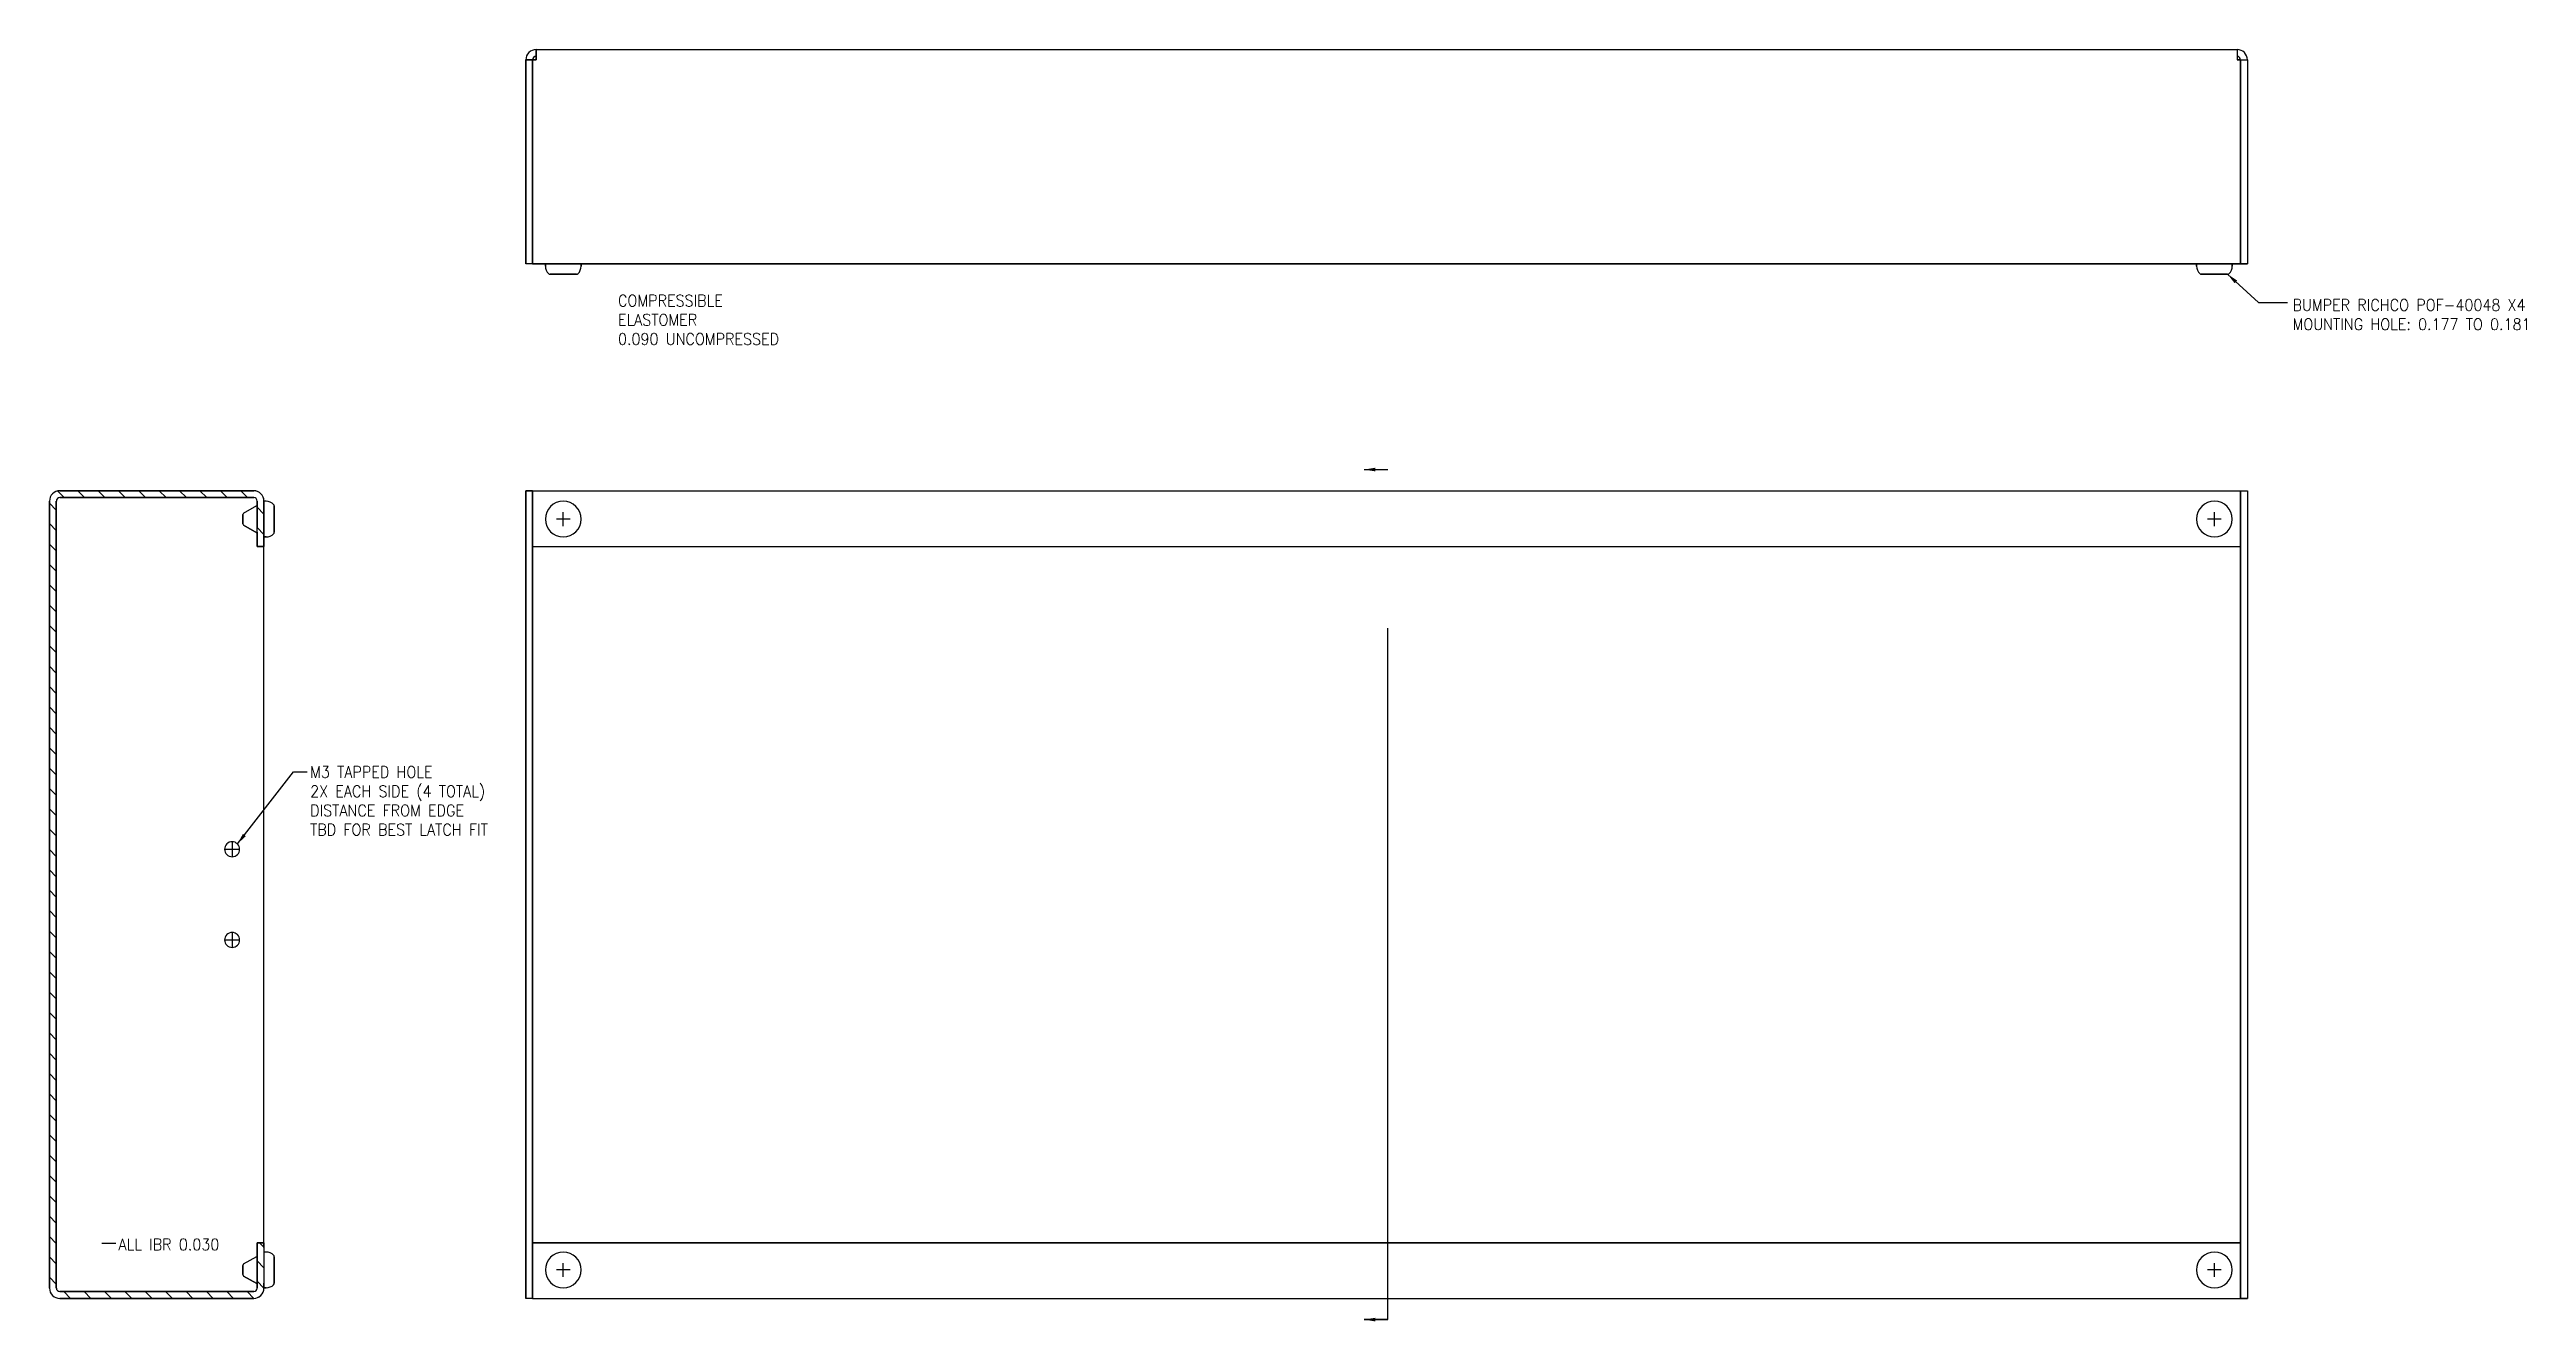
# Model space of a CAD drawing. Header units: inches. Extents: x -4.1 to 17.4, y -7.2 to 3.8.
import ezdxf

# ---------------------------------------------------------------- set-up
doc = ezdxf.new("R2010")
doc.units = ezdxf.units.IN
doc.header["$LTSCALE"] = 0.5
doc.header["$MEASUREMENT"] = 0
doc.linetypes.add('ACAD_ISO03W100', pattern=[30, 12, -18])
doc.layers.get('0').update_dxf_attribs({"lineweight": 25, "true_color": 0x000000})
doc.styles.add('textstyle11', font='Standard')
doc.styles.add('textstyle12', font='Standard')
doc.styles.add('textstyle13', font='Standard')
doc.styles.add('textstyle14', font='Standard')
doc.dimstyles.new('QCADDimStyle', dxfattribs={"dimscale": 0.03937, "dimtxt": 2.5, "dimasz": 2.5, "dimexe": 1.25, "dimexo": 0.625, "dimtad": 1, "dimtoh": 1, "dimdec": 4, "dimzin": 0, "dimdsep": 46, "dimtxsty": 'Standard', "dimcen": 0.09, "dimadec": 0, "dimazin": 0, "dimtfac": 1, "dimtdec": 4, "dimtofl": 0, "dimtmove": 0, "dimatfit": 3, "dimfxl": 1, "dimtolj": 1, "dimtzin": 0, "dimarcsym": 0})

msp = doc.modelspace()

# ---------------------------------------------------------------- hatches: boundary and pattern name
at = {"true_color": 0x000000}
h = msp.add_hatch(dxfattribs=at)
h.set_pattern_fill('ANSI31', color=178, angle=90, style=0)
edge = h.paths.add_edge_path(flags=0)
edge.add_arc((-4.045, -0.089), 0.089, 89.9988, 180.0012)
edge.add_line((-4.134, -0.089), (-4.134, -6.92))
edge.add_arc((-4.045, -6.92), 0.089, 179.9988, 270.0012)
edge.add_line((-4.045, -7.009), (-2.362, -7.009))
edge.add_line((-2.362, -7.009), (-2.362, -7.009))
edge.add_line((-2.362, -7.009), (-2.362, -7.009))
edge.add_arc((-2.362, -6.92), 0.089, 269.9988, 360.0012)
edge.add_line((-2.273, -6.92), (-2.273, -6.526))
edge.add_line((-2.273, -6.526), (-2.332, -6.526))
edge.add_line((-2.332, -6.526), (-2.332, -6.92))
edge.add_arc((-2.362, -6.92), 0.0299, 270.0035, 359.9965, ccw=False)
edge.add_line((-2.362, -6.95), (-4.045, -6.95))
edge.add_arc((-4.045, -6.92), 0.0299, 180.0035, 269.9965, ccw=False)
edge.add_line((-4.075, -6.92), (-4.075, -0.089))
edge.add_arc((-4.045, -0.089), 0.0299, 90.0035, 179.9965, ccw=False)
edge.add_line((-4.045, -0.059), (-2.362, -0.059))
edge.add_arc((-2.362, -0.089), 0.0299, 0.0035, 89.9965, ccw=False)
edge.add_line((-2.332, -0.089), (-2.332, -0.483))
edge.add_line((-2.332, -0.483), (-2.273, -0.483))
edge.add_line((-2.273, -0.483), (-2.273, -0.089))
edge.add_arc((-2.362, -0.089), 0.089, 359.9988, 450.0012)
edge.add_line((-2.362, 0), (-4.045, 0))

# ---------------------------------------------------------------- linework, layer by layer
for p, q in [((0, 2.057), (0, 3.74)), ((0, 2.057), (0, 3.74)), ((0, 3.74), (0.059, 3.74)), ((0.059, 3.74), (0, 3.74)), ((0.059, 3.74), (0, 3.74)), ((0, 3.74), (0, 2.057)), ((0.059, 2.057), (0.059, 3.74)), ((0.059, 3.74), (0.089, 3.74)), ((0.059, 3.74), (0.059, 3.74)), ((0.059, 3.74), (0.059, 2.057)), ((0.059, 3.74), (0.059, 2.057)), ((0.089, 3.74), (0.059, 3.74)), ((0.059, 3.74), (0.059, 2.057)), ((0.059, 3.74), (0.059, 2.057)), ((0.089, 3.74), (0.059, 3.74)), ((0.059, 3.74), (0.059, 2.057)), ((0.089, 3.829), (14.853, 3.829)), ((0.089, 3.829), (14.853, 3.829)), ((0.089, 3.827), (0.089, 3.829)), ((0.089, 3.829), (0.089, 3.829)), ((0.089, 3.829), (0.089, 3.829)), ((0.089, 3.829), (0.089, 3.827)), ((0.089, 3.829), (0.089, 3.74)), ((0.089, 3.829), (14.853, 3.829)), ((0.089, 3.824), (0.089, 3.827)), ((0.089, 3.827), (0.089, 3.824)), ((0.089, 3.82), (0.089, 3.824)), ((0.089, 3.824), (0.089, 3.82)), ((0.089, 3.815), (0.089, 3.82)), ((0.089, 3.82), (0.089, 3.815)), ((0.089, 3.81), (0.089, 3.815)), ((0.089, 3.815), (0.089, 3.81)), ((0.089, 3.803), (0.089, 3.81)), ((0.089, 3.81), (0.089, 3.803)), ((0.089, 3.796), (0.089, 3.803)), ((0.089, 3.803), (0.089, 3.796)), ((0.089, 3.787), (0.089, 3.796)), ((0.089, 3.796), (0.089, 3.787)), ((0.089, 3.779), (0.089, 3.787)), ((0.089, 3.787), (0.089, 3.779)), ((0.089, 3.77), (0.089, 3.779)), ((0.089, 3.779), (0.089, 3.77)), ((0.089, 3.74), (0.089, 3.77)), ((0.089, 3.74), (0.089, 3.77)), ((14.853, 3.829), (14.853, 3.829)), ((14.853, 3.829), (14.853, 3.827)), ((14.853, 3.829), (14.853, 3.829)), ((14.853, 3.829), (14.853, 3.827)), ((14.853, 3.829), (14.853, 3.74)), ((14.853, 3.827), (14.853, 3.824)), ((14.853, 3.827), (14.853, 3.824)), ((14.853, 3.824), (14.853, 3.82)), ((14.853, 3.824), (14.853, 3.82)), ((14.853, 3.82), (14.853, 3.815)), ((14.853, 3.82), (14.853, 3.815)), ((14.853, 3.815), (14.853, 3.81)), ((14.853, 3.815), (14.853, 3.81)), ((14.853, 3.81), (14.853, 3.803)), ((14.853, 3.81), (14.853, 3.803)), ((14.853, 3.803), (14.853, 3.796)), ((14.853, 3.803), (14.853, 3.796)), ((14.853, 3.796), (14.853, 3.787)), ((14.853, 3.796), (14.853, 3.787)), ((14.853, 3.787), (14.853, 3.779)), ((14.853, 3.787), (14.853, 3.779)), ((14.853, 3.779), (14.853, 3.77)), ((14.853, 3.779), (14.853, 3.77)), ((14.853, 3.77), (14.853, 3.74)), ((14.853, 3.77), (14.853, 3.74)), ((14.853, 3.74), (14.882, 3.74)), ((14.882, 3.74), (14.853, 3.74)), ((14.882, 3.74), (14.853, 3.74)), ((14.882, 2.057), (14.882, 3.74)), ((14.882, 3.74), (14.883, 3.74)), ((14.882, 3.74), (14.882, 2.057)), ((14.882, 2.057), (14.882, 3.74)), ((14.882, 2.057), (14.883, 3.74)), ((14.882, 2.057), (14.882, 3.74)), ((14.883, 3.74), (14.942, 3.74)), ((14.883, 3.74), (14.942, 3.74)), ((14.883, 3.74), (14.883, 2.057)), ((14.883, 3.74), (14.942, 3.74)), ((14.942, 3.74), (14.942, 2.057)), ((14.942, 3.74), (14.942, 2.057)), ((14.942, 3.74), (14.942, 2.057)), ((0, 1.969), (0, 2.057)), ((0, 1.969), (0, 2.057)), ((0, 2.057), (0, 1.969)), ((0.059, 1.969), (0, 1.969)), ((0.059, 1.969), (0, 1.969)), ((0.059, 1.969), (0, 1.969)), ((0.059, 1.969), (0.059, 2.057)), ((0.059, 2.057), (0.059, 1.969)), ((0.059, 2.057), (0.059, 1.969)), ((0.059, 1.969), (0.059, 2.057)), ((0.059, 2.057), (0.059, 1.969)), ((0.059, 2.057), (0.059, 1.969)), ((0.059, 2.057), (0.059, 1.969)), ((0.17, 1.969), (0.059, 1.969)), ((0.17, 1.969), (0.059, 1.969)), ((0.059, 1.969), (14.882, 1.969)), ((0.17, 1.949), (0.17, 1.969)), ((0.48, 1.969), (0.17, 1.969)), ((0.48, 1.969), (0.17, 1.969)), ((0.17, 1.969), (0.17, 1.949)), ((0.17, 1.949), (0.17, 1.969)), ((14.501, 1.969), (0.48, 1.969)), ((0.48, 1.969), (0.48, 1.949)), ((14.501, 1.969), (0.48, 1.969)), ((0.48, 1.949), (0.48, 1.969)), ((0.48, 1.949), (0.48, 1.969)), ((14.501, 1.949), (14.501, 1.969)), ((14.811, 1.969), (14.501, 1.969)), ((14.811, 1.969), (14.501, 1.969)), ((14.501, 1.969), (14.501, 1.949)), ((14.501, 1.949), (14.501, 1.969)), ((14.882, 1.969), (14.811, 1.969)), ((14.811, 1.969), (14.811, 1.949)), ((14.882, 1.969), (14.811, 1.969)), ((14.811, 1.949), (14.811, 1.969)), ((14.811, 1.949), (14.811, 1.969)), ((14.882, 1.969), (14.882, 2.057)), ((14.882, 2.057), (14.882, 1.969)), ((14.882, 2.057), (14.882, 1.969)), ((14.882, 1.969), (14.882, 2.057)), ((14.882, 2.057), (14.882, 1.969)), ((14.942, 1.969), (14.882, 1.969)), ((14.942, 1.969), (14.882, 1.969)), ((14.883, 2.057), (14.883, 1.969)), ((14.883, 1.969), (14.942, 1.969)), ((14.942, 2.057), (14.942, 1.969)), ((14.942, 2.057), (14.942, 1.969)), ((14.942, 2.057), (14.942, 1.969)), ((0.197, 1.884), (0.197, 1.884)), ((0.197, 1.884), (0.197, 1.884)), ((0.325, 1.879), (0.211, 1.879)), ((0.211, 1.879), (0.325, 1.879)), ((0.439, 1.879), (0.211, 1.879)), ((0.211, 1.879), (0.325, 1.879)), ((0.439, 1.879), (0.211, 1.879)), ((0.211, 1.879), (0.325, 1.879)), ((0.351, 1.879), (0.325, 1.879)), ((0.325, 1.879), (0.351, 1.879)), ((0.325, 1.879), (0.439, 1.879)), ((0.325, 1.879), (0.439, 1.879)), ((0.375, 1.879), (0.351, 1.879)), ((0.351, 1.879), (0.375, 1.879)), ((0.396, 1.879), (0.375, 1.879)), ((0.375, 1.879), (0.396, 1.879)), ((0.414, 1.879), (0.396, 1.879)), ((0.396, 1.879), (0.414, 1.879)), ((0.428, 1.879), (0.414, 1.879)), ((0.414, 1.879), (0.428, 1.879)), ((0.436, 1.879), (0.428, 1.879)), ((0.428, 1.879), (0.436, 1.879)), ((0.439, 1.879), (0.436, 1.879)), ((0.436, 1.879), (0.439, 1.879)), ((0.453, 1.884), (0.453, 1.884)), ((0.453, 1.884), (0.453, 1.884)), ((14.528, 1.884), (14.528, 1.884)), ((14.528, 1.884), (14.528, 1.884)), ((14.656, 1.879), (14.542, 1.879)), ((14.542, 1.879), (14.656, 1.879)), ((14.77, 1.879), (14.542, 1.879)), ((14.542, 1.879), (14.656, 1.879)), ((14.77, 1.879), (14.542, 1.879)), ((14.542, 1.879), (14.656, 1.879)), ((14.681, 1.879), (14.656, 1.879)), ((14.656, 1.879), (14.681, 1.879)), ((14.656, 1.879), (14.77, 1.879)), ((14.656, 1.879), (14.77, 1.879)), ((14.705, 1.879), (14.681, 1.879)), ((14.681, 1.879), (14.705, 1.879)), ((14.727, 1.879), (14.705, 1.879)), ((14.705, 1.879), (14.727, 1.879)), ((14.745, 1.879), (14.727, 1.879)), ((14.727, 1.879), (14.745, 1.879)), ((14.759, 1.879), (14.745, 1.879)), ((14.745, 1.879), (14.759, 1.879)), ((14.767, 1.879), (14.759, 1.879)), ((14.759, 1.879), (14.767, 1.879)), ((14.77, 1.879), (14.767, 1.879)), ((14.767, 1.879), (14.77, 1.879)), ((14.784, 1.884), (14.784, 1.884)), ((14.784, 1.884), (14.784, 1.884)), ((-2.362, 0), (-4.045, 0)), ((-2.362, 0), (-4.045, 0)), ((-4.045, 0), (-2.362, 0)), ((-4.045, 0), (-2.362, 0)), ((-2.362, 0), (-4.045, 0)), ((-2.362, 0), (-4.045, 0)), ((-2.362, 0), (-2.362, 0)), ((-2.362, 0), (-2.362, 0)), ((0, -0.089), (0, 0)), ((0, 0), (0.059, 0)), ((0.059, 0), (0, 0)), ((0, 0), (0, -0.089)), ((0.059, 0), (0.059, -0.089)), ((0.059, -0.089), (0.059, 0)), ((0.059, 0), (0.089, 0)), ((0.059, 0), (0.059, -0.089)), ((0.059, 0), (0.059, -0.089)), ((0.059, 0), (14.882, 0)), ((0.059, 0), (0.059, -0.089)), ((0.089, 0), (14.853, 0)), ((0.089, 0), (14.853, 0)), ((14.853, 0), (14.882, 0)), ((14.882, 0), (14.882, -0.089)), ((14.882, -0.089), (14.883, 0)), ((14.882, 0), (14.882, -0.089)), ((14.883, 0), (14.942, 0)), ((14.883, 0), (14.883, -0.089)), ((14.883, 0), (14.942, 0)), ((14.942, 0), (14.942, -0.089)), ((14.942, 0), (14.942, -0.089)), ((-4.134, -0.089), (-4.134, -6.92)), ((-4.134, -0.089), (-4.134, -6.92)), ((-4.134, -6.92), (-4.134, -0.089)), ((-4.134, -6.92), (-4.134, -0.089)), ((-4.134, -6.92), (-4.134, -0.089)), ((-4.075, -6.92), (-4.075, -0.089)), ((-4.075, -6.92), (-4.075, -0.089)), ((-4.075, -0.089), (-4.075, -6.92)), ((-4.075, -0.089), (-4.075, -6.92)), ((-4.075, -6.92), (-4.075, -0.089)), ((-4.045, -0.059), (-2.362, -0.059)), ((-2.362, -0.059), (-4.045, -0.059)), ((-2.362, -0.059), (-4.045, -0.059)), ((-2.362, -0.059), (-4.045, -0.059)), ((-2.362, -0.059), (-4.045, -0.059)), ((-2.456, -0.286), (-2.456, -0.207)), ((-2.456, -0.207), (-2.456, -0.207)), ((-2.456, -0.286), (-2.456, -0.207)), ((-2.456, -0.207), (-2.456, -0.286)), ((-2.449, -0.194), (-2.336, -0.129)), ((-2.449, -0.194), (-2.336, -0.129)), ((-2.449, -0.194), (-2.336, -0.129)), ((-2.449, -0.194), (-2.449, -0.194)), ((-2.449, -0.194), (-2.449, -0.194)), ((-2.336, -0.129), (-2.336, -0.129)), ((-2.336, -0.129), (-2.336, -0.132)), ((-2.336, -0.129), (-2.336, -0.129)), ((-2.336, -0.129), (-2.336, -0.132)), ((-2.336, -0.129), (-2.336, -0.364)), ((-2.336, -0.132), (-2.336, -0.141)), ((-2.336, -0.132), (-2.336, -0.141)), ((-2.336, -0.141), (-2.336, -0.155)), ((-2.336, -0.141), (-2.336, -0.155)), ((-2.336, -0.155), (-2.336, -0.173)), ((-2.336, -0.155), (-2.336, -0.173)), ((-2.336, -0.173), (-2.336, -0.173)), ((-2.336, -0.173), (-2.332, -0.173)), ((-2.336, -0.173), (-2.336, -0.173)), ((-2.336, -0.173), (-2.336, -0.195)), ((-2.332, -0.173), (-2.336, -0.173)), ((-2.336, -0.173), (-2.336, -0.195)), ((-2.332, -0.173), (-2.336, -0.173)), ((-2.336, -0.195), (-2.336, -0.22)), ((-2.336, -0.195), (-2.336, -0.22)), ((-2.332, -0.089), (-2.332, -0.213)), ((-2.332, -0.213), (-2.332, -0.089)), ((-2.332, -0.483), (-2.332, -0.089)), ((-2.332, -0.483), (-2.332, -0.089)), ((-2.332, -0.483), (-2.332, -0.089)), ((-2.332, -0.173), (-2.332, -0.319)), ((-2.332, -0.319), (-2.332, -0.173)), ((-2.273, -0.131), (-2.273, -0.089)), ((-2.273, -0.089), (-2.273, -0.089)), ((-2.273, -0.131), (-2.273, -0.089)), ((-2.273, -0.089), (-2.273, -0.089)), ((-2.273, -0.089), (-2.273, -0.483)), ((-2.273, -0.089), (-2.273, -0.483)), ((-2.273, -0.483), (-2.273, -0.089)), ((-2.253, -0.091), (-2.273, -0.091)), ((-2.253, -0.091), (-2.273, -0.091)), ((-2.253, -0.091), (-2.273, -0.091)), ((-2.273, -0.441), (-2.273, -0.131)), ((-2.273, -0.131), (-2.273, -0.441)), ((-2.189, -0.118), (-2.189, -0.118)), ((-2.183, -0.36), (-2.183, -0.132)), ((-2.183, -0.36), (-2.183, -0.132)), ((-2.183, -0.132), (-2.183, -0.36)), ((-2.183, -0.36), (-2.183, -0.132)), ((0, -6.92), (0, -0.089)), ((0, -0.089), (0, -6.92)), ((0.059, -0.089), (0.059, -0.483)), ((0.059, -0.089), (0.059, -0.089)), ((0.059, -0.089), (0.059, -6.92)), ((0.059, -0.089), (0.059, -0.483)), ((0.059, -6.92), (0.059, -0.089)), ((0.059, -0.089), (0.059, -6.92)), ((0.059, -0.089), (0.059, -0.089)), ((0.059, -0.089), (0.059, -0.483)), ((0.325, -0.306), (0.325, -0.187)), ((14.656, -0.306), (14.656, -0.187)), ((14.882, -0.483), (14.882, -0.089)), ((14.883, -6.92), (14.882, -0.089)), ((14.882, -0.089), (14.882, -6.92)), ((14.882, -0.483), (14.882, -0.089)), ((14.882, -0.089), (14.883, -0.089)), ((14.882, -0.483), (14.882, -0.089)), ((14.883, -0.089), (14.883, -6.92)), ((14.942, -0.089), (14.942, -6.92)), ((14.942, -0.089), (14.942, -6.92)), ((-2.456, -0.286), (-2.456, -0.286)), ((-2.456, -0.286), (-2.456, -0.286)), ((-2.336, -0.364), (-2.449, -0.299)), ((-2.449, -0.299), (-2.449, -0.299)), ((-2.336, -0.364), (-2.449, -0.299)), ((-2.449, -0.299), (-2.449, -0.299)), ((-2.449, -0.299), (-2.336, -0.364)), ((-2.336, -0.22), (-2.336, -0.246)), ((-2.336, -0.22), (-2.336, -0.246)), ((-2.336, -0.246), (-2.336, -0.273)), ((-2.336, -0.246), (-2.336, -0.273)), ((-2.336, -0.273), (-2.336, -0.297)), ((-2.336, -0.273), (-2.336, -0.297)), ((-2.336, -0.297), (-2.336, -0.319)), ((-2.336, -0.297), (-2.336, -0.319)), ((-2.332, -0.319), (-2.336, -0.319)), ((-2.336, -0.319), (-2.336, -0.32)), ((-2.336, -0.319), (-2.336, -0.32)), ((-2.336, -0.319), (-2.332, -0.319)), ((-2.332, -0.319), (-2.336, -0.319)), ((-2.336, -0.32), (-2.336, -0.338)), ((-2.336, -0.32), (-2.336, -0.338)), ((-2.336, -0.338), (-2.336, -0.352)), ((-2.336, -0.338), (-2.336, -0.352)), ((-2.336, -0.352), (-2.336, -0.361)), ((-2.336, -0.352), (-2.336, -0.361)), ((-2.336, -0.361), (-2.336, -0.364)), ((-2.336, -0.361), (-2.336, -0.364)), ((-2.336, -0.364), (-2.336, -0.364)), ((-2.336, -0.364), (-2.336, -0.364)), ((-2.332, -0.359), (-2.332, -0.483)), ((-2.332, -0.483), (-2.332, -0.359)), ((-2.273, -0.401), (-2.253, -0.401)), ((-2.273, -0.401), (-2.253, -0.401)), ((-2.253, -0.401), (-2.273, -0.401)), ((-2.189, -0.374), (-2.189, -0.374)), ((-2.189, -0.374), (-2.189, -0.374)), ((0.384, -0.246), (0.266, -0.246)), ((14.715, -0.246), (14.597, -0.246)), ((-2.332, -0.483), (-2.273, -0.483)), ((-2.273, -0.483), (-2.332, -0.483)), ((-2.273, -0.483), (-2.332, -0.483)), ((-2.273, -0.483), (-2.332, -0.483)), ((-2.273, -0.483), (-2.332, -0.483)), ((-2.273, -0.483), (-2.273, -0.441)), ((-2.273, -0.483), (-2.273, -0.441)), ((-2.273, -0.483), (-2.273, -0.441)), ((-2.273, -0.441), (-2.273, -0.483)), ((-2.273, -6.568), (-2.273, -0.441)), ((-2.273, -6.526), (-2.273, -0.483)), ((-2.273, -6.526), (-2.273, -0.483)), ((0.059, -0.483), (0.089, -0.483)), ((0.059, -0.483), (0.089, -0.483)), ((0.059, -0.483), (14.882, -0.483)), ((0.089, -0.483), (14.853, -0.483)), ((0.089, -0.483), (14.853, -0.483)), ((14.853, -0.483), (14.882, -0.483)), ((14.853, -0.483), (14.882, -0.483)), ((-2.608, -3.111), (-2.49, -3.111)), ((-2.549, -3.052), (-2.549, -3.17)), ((-2.549, -3.839), (-2.549, -3.957)), ((-2.608, -3.898), (-2.49, -3.898)), ((-3.68, -6.531), (-3.558, -6.531)), ((-3.558, -6.531), (-3.558, -6.531)), ((-2.449, -6.71), (-2.336, -6.645)), ((-2.449, -6.71), (-2.336, -6.645)), ((-2.449, -6.71), (-2.336, -6.645)), ((-2.336, -6.645), (-2.336, -6.645)), ((-2.336, -6.645), (-2.336, -6.648)), ((-2.336, -6.645), (-2.336, -6.645)), ((-2.336, -6.645), (-2.336, -6.648)), ((-2.336, -6.645), (-2.336, -6.88)), ((-2.336, -6.648), (-2.336, -6.656)), ((-2.336, -6.648), (-2.336, -6.656)), ((-2.336, -6.656), (-2.336, -6.67)), ((-2.336, -6.656), (-2.336, -6.67)), ((-2.273, -6.526), (-2.332, -6.526)), ((-2.332, -6.526), (-2.332, -6.65)), ((-2.332, -6.65), (-2.332, -6.526)), ((-2.332, -6.526), (-2.273, -6.526)), ((-2.332, -6.92), (-2.332, -6.526)), ((-2.332, -6.526), (-2.273, -6.526)), ((-2.332, -6.92), (-2.332, -6.526)), ((-2.332, -6.526), (-2.273, -6.526)), ((-2.332, -6.526), (-2.332, -6.92)), ((-2.273, -6.526), (-2.332, -6.526)), ((-2.273, -6.568), (-2.273, -6.526)), ((-2.273, -6.568), (-2.273, -6.526)), ((-2.273, -6.526), (-2.273, -6.92)), ((-2.273, -6.526), (-2.273, -6.92)), ((-2.273, -6.526), (-2.273, -6.92)), ((-2.253, -6.607), (-2.273, -6.607)), ((-2.253, -6.607), (-2.273, -6.607)), ((-2.273, -6.607), (-2.273, -6.917)), ((-2.253, -6.607), (-2.273, -6.607)), ((-2.189, -6.634), (-2.189, -6.634)), ((-2.183, -6.876), (-2.183, -6.648)), ((-2.183, -6.876), (-2.183, -6.648)), ((-2.183, -6.648), (-2.183, -6.876)), ((-2.183, -6.876), (-2.183, -6.648)), ((0.059, -6.92), (0.059, -6.526)), ((0.059, -6.526), (0.089, -6.526)), ((0.089, -6.526), (0.059, -6.526)), ((0.059, -6.526), (0.059, -6.92)), ((0.059, -6.92), (0.059, -6.526)), ((0.059, -6.526), (14.882, -6.526)), ((14.853, -6.526), (0.089, -6.526)), ((0.089, -6.526), (14.853, -6.526)), ((14.853, -6.526), (14.882, -6.526)), ((14.882, -6.526), (14.853, -6.526)), ((14.882, -6.526), (14.882, -6.92)), ((14.882, -6.92), (14.882, -6.526)), ((14.882, -6.526), (14.882, -6.92)), ((-2.456, -6.802), (-2.456, -6.723)), ((-2.456, -6.723), (-2.456, -6.723)), ((-2.456, -6.802), (-2.456, -6.723)), ((-2.456, -6.723), (-2.456, -6.802)), ((-2.456, -6.802), (-2.456, -6.802)), ((-2.456, -6.802), (-2.456, -6.802)), ((-2.449, -6.71), (-2.449, -6.71)), ((-2.449, -6.71), (-2.449, -6.71)), ((-2.336, -6.88), (-2.449, -6.815)), ((-2.449, -6.815), (-2.449, -6.815)), ((-2.336, -6.88), (-2.449, -6.815)), ((-2.449, -6.815), (-2.449, -6.815)), ((-2.449, -6.815), (-2.336, -6.88)), ((-2.336, -6.67), (-2.336, -6.689)), ((-2.336, -6.67), (-2.336, -6.689)), ((-2.336, -6.689), (-2.336, -6.689)), ((-2.336, -6.689), (-2.332, -6.689)), ((-2.336, -6.689), (-2.336, -6.689)), ((-2.336, -6.689), (-2.336, -6.711)), ((-2.332, -6.689), (-2.336, -6.689)), ((-2.336, -6.689), (-2.336, -6.711)), ((-2.332, -6.689), (-2.336, -6.689)), ((-2.336, -6.711), (-2.336, -6.736)), ((-2.336, -6.711), (-2.336, -6.736)), ((-2.336, -6.736), (-2.336, -6.762)), ((-2.336, -6.736), (-2.336, -6.762)), ((-2.336, -6.762), (-2.336, -6.788)), ((-2.336, -6.762), (-2.336, -6.788)), ((-2.336, -6.788), (-2.336, -6.813)), ((-2.336, -6.788), (-2.336, -6.813)), ((-2.336, -6.813), (-2.336, -6.835)), ((-2.336, -6.813), (-2.336, -6.835)), ((-2.332, -6.835), (-2.336, -6.835)), ((-2.336, -6.835), (-2.336, -6.835)), ((-2.336, -6.835), (-2.336, -6.854)), ((-2.336, -6.835), (-2.336, -6.835)), ((-2.336, -6.835), (-2.336, -6.854)), ((-2.336, -6.835), (-2.332, -6.835)), ((-2.332, -6.835), (-2.336, -6.835)), ((-2.336, -6.854), (-2.336, -6.868)), ((-2.336, -6.854), (-2.336, -6.868)), ((-2.336, -6.868), (-2.336, -6.877)), ((-2.336, -6.868), (-2.336, -6.877)), ((-2.336, -6.877), (-2.336, -6.88)), ((-2.336, -6.877), (-2.336, -6.88)), ((-2.332, -6.689), (-2.332, -6.835)), ((-2.332, -6.835), (-2.332, -6.689)), ((-2.332, -6.796), (-2.332, -6.92)), ((-2.332, -6.92), (-2.332, -6.796)), ((-2.273, -6.92), (-2.273, -6.878)), ((-2.273, -6.92), (-2.273, -6.878)), ((-2.273, -6.92), (-2.273, -6.878)), ((0.384, -6.762), (0.266, -6.762)), ((0.325, -6.821), (0.325, -6.703)), ((14.715, -6.762), (14.597, -6.762)), ((14.656, -6.821), (14.656, -6.703)), ((-2.362, -6.95), (-4.045, -6.95)), ((-4.045, -6.95), (-2.362, -6.95)), ((-4.045, -6.95), (-2.362, -6.95)), ((-4.045, -6.95), (-2.362, -6.95)), ((-2.362, -6.95), (-4.045, -6.95)), ((-4.045, -7.009), (-2.362, -7.009)), ((-4.045, -7.009), (-2.362, -7.009)), ((-2.362, -7.009), (-4.045, -7.009)), ((-2.362, -7.009), (-4.045, -7.009)), ((-2.362, -7.009), (-4.045, -7.009)), ((-4.045, -7.009), (-2.362, -7.009)), ((-2.362, -7.009), (-2.362, -7.009)), ((-2.362, -7.009), (-2.362, -7.009)), ((-2.336, -6.88), (-2.336, -6.88)), ((-2.336, -6.88), (-2.336, -6.88)), ((-2.273, -6.917), (-2.253, -6.917)), ((-2.273, -6.917), (-2.253, -6.917)), ((-2.253, -6.917), (-2.273, -6.917)), ((-2.273, -6.92), (-2.273, -6.92)), ((-2.273, -6.92), (-2.273, -6.92)), ((-2.189, -6.89), (-2.189, -6.89)), ((-2.189, -6.89), (-2.189, -6.89)), ((0, -7.009), (0, -6.92)), ((0, -6.92), (0, -7.009)), ((0.059, -7.009), (0, -7.009)), ((0.059, -7.009), (0, -7.009)), ((0.059, -6.92), (0.059, -7.009)), ((0.059, -6.92), (0.059, -7.009)), ((0.059, -6.92), (0.059, -7.009)), ((0.059, -6.92), (0.059, -6.92)), ((0.059, -7.009), (0.059, -6.92)), ((0.059, -7.009), (14.882, -7.009)), ((0.059, -7.009), (14.882, -7.009)), ((14.882, -7.009), (14.882, -6.92)), ((14.882, -6.92), (14.883, -6.92)), ((14.882, -7.009), (14.882, -6.92)), ((14.883, -7.009), (14.883, -6.92)), ((14.883, -6.92), (14.883, -7.009)), ((14.942, -7.009), (14.883, -7.009)), ((14.883, -7.009), (14.942, -7.009)), ((14.942, -6.92), (14.942, -7.009)), ((14.942, -6.92), (14.942, -7.009)), ((7.483, -7.193), (7.276, -7.193))]:
    msp.add_line(p, q)
at = {"linetype": 'ACAD_ISO03W100'}
msp.add_line((7.483, -7.193), (7.483, 0.184), dxfattribs=at)
for centre, radius, start, end in [((0.089, 3.74), 0.089, 90.0021, 179.9979), ((0.089, 3.74), 0.089, 90.0021, 179.9979), ((0.089, 3.74), 0.089, 90.0021, 179.9979), ((0.089, 3.74), 0.0299, 89.989, 180.011), ((0.089, 3.74), 0.0299, 89.989, 180.011), ((0.089, 3.74), 0.0299, 89.989, 180.011), ((14.853, 3.74), 0.089, 0.0021, 89.9979), ((14.853, 3.74), 0.089, 0.0021, 89.9979), ((14.853, 3.74), 0.089, 0.0021, 89.9979), ((14.853, 3.74), 0.0299, 359.989, 90.011), ((14.853, 3.74), 0.0299, 359.989, 90.011), ((14.853, 3.74), 0.0299, 359.989, 90.011), ((0.26, 1.949), 0.09, 179.9884, 225.5873), ((0.26, 1.949), 0.09, 179.9884, 225.5873), ((0.26, 1.949), 0.09, 179.9884, 225.5873), ((0.39, 1.949), 0.09, 314.4127, 0.0116), ((0.39, 1.949), 0.09, 314.4127, 0.0116), ((0.39, 1.949), 0.09, 314.4127, 0.0116), ((14.591, 1.949), 0.09, 179.9884, 225.5873), ((14.591, 1.949), 0.09, 179.9884, 225.5873), ((14.591, 1.949), 0.09, 179.9884, 225.5873), ((14.721, 1.949), 0.09, 314.4127, 0.0116), ((14.721, 1.949), 0.09, 314.4127, 0.0116), ((14.721, 1.949), 0.09, 314.4127, 0.0116), ((0.211, 1.899), 0.02, 225.6465, 270.0034), ((0.211, 1.899), 0.02, 225.6465, 270.0034), ((0.211, 1.899), 0.02, 225.6465, 270.0034), ((0.211, 1.899), 0.02, 225.6465, 270.0034), ((0.439, 1.899), 0.02, 269.9966, 314.3535), ((0.439, 1.899), 0.02, 269.9966, 314.3535), ((0.439, 1.899), 0.02, 269.9966, 314.3535), ((0.439, 1.899), 0.02, 269.9966, 314.3535), ((14.542, 1.899), 0.02, 225.6465, 270.0034), ((14.542, 1.899), 0.02, 225.6465, 270.0034), ((14.542, 1.899), 0.02, 225.6465, 270.0034), ((14.542, 1.899), 0.02, 225.6465, 270.0034), ((14.77, 1.899), 0.02, 269.9966, 314.3535), ((14.77, 1.899), 0.02, 269.9966, 314.3535), ((14.77, 1.899), 0.02, 269.9966, 314.3535), ((14.77, 1.899), 0.02, 269.9966, 314.3535), ((-4.045, -0.089), 0.089, 89.9988, 180.0012), ((-4.045, -0.089), 0.089, 89.9988, 180.0012), ((-4.045, -0.089), 0.089, 89.9988, 180.0012), ((-4.045, -0.089), 0.089, 89.9988, 180.0012), ((-4.045, -0.089), 0.089, 89.9988, 180.0012), ((-2.362, -0.089), 0.0886, 0.0013, 89.9987), ((-2.362, -0.089), 0.089, 359.9988, 90.0012), ((-2.362, -0.089), 0.089, 359.9988, 90.0012), ((-2.362, -0.089), 0.0886, 0.0013, 89.9987), ((-2.362, -0.089), 0.089, 359.9988, 90.0012), ((-2.362, -0.089), 0.089, 359.9988, 90.0012), ((-2.362, -0.089), 0.089, 359.9988, 90.0012), ((-2.362, -0.089), 0.0886, 0.0013, 89.9987), ((-4.045, -0.089), 0.0299, 90.0035, 179.9965), ((-4.045, -0.089), 0.0299, 90.0035, 179.9965), ((-4.045, -0.089), 0.0299, 90.0035, 179.9965), ((-4.045, -0.089), 0.0299, 90.0035, 179.9965), ((-4.045, -0.089), 0.0299, 90.0035, 179.9965), ((-2.441, -0.207), 0.015, 119.9846, 180.0071), ((-2.441, -0.207), 0.015, 119.9846, 180.0071), ((-2.441, -0.207), 0.015, 119.9846, 180.0071), ((-2.362, -0.089), 0.0299, 0.0035, 89.9965), ((-2.362, -0.089), 0.0299, 0.0035, 89.9965), ((-2.362, -0.089), 0.0299, 0.0035, 89.9965), ((-2.362, -0.089), 0.0299, 0.0035, 89.9965), ((-2.362, -0.089), 0.0299, 0.0035, 89.9965), ((-2.253, -0.181), 0.09, 44.4188, 89.9996), ((-2.253, -0.181), 0.09, 44.4188, 89.9996), ((-2.253, -0.181), 0.09, 44.4188, 89.9996), ((-2.203, -0.132), 0.02, 359.9983, 44.3968), ((-2.203, -0.132), 0.02, 359.9983, 44.3968), ((-2.203, -0.132), 0.02, 359.9983, 44.3968), ((0.325, -0.246), 0.155, 90.0036, 179.9964), ((0.325, -0.246), 0.155, 90.0036, 179.9964), ((0.325, -0.246), 0.155, 0.0036, 89.9964), ((0.325, -0.246), 0.155, 0.0036, 89.9964), ((14.656, -0.246), 0.155, 90.0036, 179.9964), ((14.656, -0.246), 0.155, 90.0036, 179.9964), ((14.656, -0.246), 0.155, 0.0036, 89.9964), ((14.656, -0.246), 0.155, 0.0036, 89.9964), ((-2.441, -0.286), 0.015, 179.9929, 240.0154), ((-2.441, -0.286), 0.015, 179.9929, 240.0154), ((-2.441, -0.286), 0.015, 179.9929, 240.0154), ((-2.253, -0.311), 0.09, 270.0004, 315.5812), ((-2.253, -0.311), 0.09, 270.0004, 315.5812), ((-2.253, -0.311), 0.09, 270.0004, 315.5812), ((-2.203, -0.36), 0.02, 315.6032, 0.0017), ((-2.203, -0.36), 0.02, 315.6032, 0.0017), ((-2.203, -0.36), 0.02, 315.6032, 0.0017), ((0.325, -0.246), 0.155, 180.0036, 269.9964), ((0.325, -0.246), 0.155, 180.0036, 269.9964), ((0.325, -0.246), 0.155, 270.0036, 359.9964), ((0.325, -0.246), 0.155, 270.0036, 359.9964), ((14.656, -0.246), 0.155, 180.0036, 269.9964), ((14.656, -0.246), 0.155, 180.0036, 269.9964), ((14.656, -0.246), 0.155, 270.0036, 359.9964), ((14.656, -0.246), 0.155, 270.0036, 359.9964), ((-2.549, -3.111), 0.065, 89.9987, 180.0013), ((-2.549, -3.111), 0.065, 89.9987, 180.0013), ((-2.549, -3.111), 0.065, 179.9993, 270.0007), ((-2.549, -3.111), 0.065, 179.9993, 270.0007), ((-2.549, -3.111), 0.065, 359.9987, 90.0013), ((-2.549, -3.111), 0.065, 359.9987, 90.0013), ((-2.549, -3.111), 0.065, 269.9993, 0.0007), ((-2.549, -3.111), 0.065, 269.9993, 0.0007), ((-2.549, -3.898), 0.065, 89.9993, 180.0007), ((-2.549, -3.898), 0.065, 89.9993, 180.0007), ((-2.549, -3.898), 0.065, 359.9993, 90.0007), ((-2.549, -3.898), 0.065, 359.9993, 90.0007), ((-2.549, -3.898), 0.065, 179.9987, 270.0013), ((-2.549, -3.898), 0.065, 179.9987, 270.0013), ((-2.549, -3.898), 0.065, 269.9987, 0.0013), ((-2.549, -3.898), 0.065, 269.9987, 0.0013), ((-2.253, -6.697), 0.09, 44.4188, 89.9996), ((-2.253, -6.697), 0.09, 44.4188, 89.9996), ((-2.253, -6.697), 0.09, 44.4188, 89.9996), ((-2.203, -6.648), 0.02, 359.9983, 44.3968), ((-2.203, -6.648), 0.02, 359.9983, 44.3968), ((-2.203, -6.648), 0.02, 359.9983, 44.3968), ((0.325, -6.762), 0.155, 90.0036, 179.9964), ((0.325, -6.762), 0.155, 90.0036, 179.9964), ((0.325, -6.762), 0.155, 0.0036, 89.9964), ((0.325, -6.762), 0.155, 0.0036, 89.9964), ((14.656, -6.762), 0.155, 90.0036, 179.9964), ((14.656, -6.762), 0.155, 90.0036, 179.9964), ((14.656, -6.762), 0.155, 0.0036, 89.9964), ((14.656, -6.762), 0.155, 0.0036, 89.9964), ((-2.441, -6.723), 0.015, 119.9846, 180.0071), ((-2.441, -6.723), 0.015, 119.9846, 180.0071), ((-2.441, -6.723), 0.015, 119.9846, 180.0071), ((-2.441, -6.802), 0.015, 179.9929, 240.0154), ((-2.441, -6.802), 0.015, 179.9929, 240.0154), ((-2.441, -6.802), 0.015, 179.9929, 240.0154), ((-2.203, -6.876), 0.02, 315.6032, 0.0017), ((-2.203, -6.876), 0.02, 315.6032, 0.0017), ((-2.203, -6.876), 0.02, 315.6032, 0.0017), ((0.325, -6.762), 0.155, 180.0036, 269.9964), ((0.325, -6.762), 0.155, 180.0036, 269.9964), ((0.325, -6.762), 0.155, 270.0036, 359.9964), ((0.325, -6.762), 0.155, 270.0036, 359.9964), ((14.656, -6.762), 0.155, 180.0036, 269.9964), ((14.656, -6.762), 0.155, 180.0036, 269.9964), ((14.656, -6.762), 0.155, 270.0036, 359.9964), ((14.656, -6.762), 0.155, 270.0036, 359.9964), ((-4.045, -6.92), 0.089, 179.9988, 270.0012), ((-4.045, -6.92), 0.089, 179.9988, 270.0012), ((-4.045, -6.92), 0.089, 179.9988, 270.0012), ((-4.045, -6.92), 0.089, 179.9988, 270.0012), ((-4.045, -6.92), 0.089, 179.9988, 270.0012), ((-4.045, -6.92), 0.0299, 180.0035, 269.9965), ((-4.045, -6.92), 0.0299, 180.0035, 269.9965), ((-4.045, -6.92), 0.0299, 180.0035, 269.9965), ((-4.045, -6.92), 0.0299, 180.0035, 269.9965), ((-4.045, -6.92), 0.0299, 180.0035, 269.9965), ((-2.362, -6.92), 0.0886, 270.0013, 359.9987), ((-2.362, -6.92), 0.089, 269.9988, 0.0012), ((-2.362, -6.92), 0.0886, 270.0013, 359.9987), ((-2.362, -6.92), 0.0299, 270.0035, 359.9965), ((-2.362, -6.92), 0.089, 269.9988, 0.0012), ((-2.362, -6.92), 0.0299, 270.0035, 359.9965), ((-2.362, -6.92), 0.089, 269.9988, 0.0012), ((-2.362, -6.92), 0.0299, 270.0035, 359.9965), ((-2.362, -6.92), 0.089, 269.9988, 0.0012), ((-2.362, -6.92), 0.0299, 270.0035, 359.9965), ((-2.362, -6.92), 0.089, 269.9988, 0.0012), ((-2.362, -6.92), 0.0299, 270.0035, 359.9965), ((-2.362, -6.92), 0.0886, 270.0013, 359.9987), ((-2.253, -6.827), 0.09, 270.0004, 315.5812), ((-2.253, -6.827), 0.09, 270.0004, 315.5812), ((-2.253, -6.827), 0.09, 270.0004, 315.5812)]:
    msp.add_arc(centre, radius, start, end)

# ---------------------------------------------------------------- texts
at = {"char_height": 0.1, "attachment_point": 1}
for s, insert, style in [('COMPRESSIBLE \\PELASTOMER\\P0.090 UNCOMPRESSED', (0.8, 1.7), 'textstyle14'), ('BUMPER RICHCO POF-40048 X4\\PMOUNTING HOLE: 0.177 TO 0.181', (15.334, 1.662), 'textstyle11'), ('M3 TAPPED HOLE\\P2X EACH SIDE (4 TOTAL)\\PDISTANCE FROM EDGE \\PTBD FOR BEST LATCH FIT', (-1.872, -2.391), 'textstyle12'), ('ALL IBR 0.030', (-3.535, -6.491), 'textstyle13')]:
    msp.add_mtext(s, dxfattribs=dict(at, insert=insert, style=style))

# ---------------------------------------------------------------- leaders
for points in [[(14.77, 1.879), (15.039, 1.633), (15.29, 1.633)], [(7.276, 0.184), (7.483, 0.184)], [(-2.503, -3.065), (-2.017, -2.44), (-1.897, -2.44)], [(7.276, -7.193), (7.483, -7.193)]]:
    msp.add_leader(points, dimstyle='QCADDimStyle')
at = {"has_arrowhead": 0}
msp.add_leader([(7.276, 0.184), (7.483, 0.184)], dimstyle='QCADDimStyle', dxfattribs=at)
msp.add_leader([(7.276, 0.184), (7.483, 0.184)], dimstyle='QCADDimStyle', override={"dimscale": 1, "dimtxt": 0.18, "dimexe": 0.18, "dimexo": 0.0625, "dimgap": 0.09, "dimtad": 0, "dimtih": 1}, dxfattribs=at)

doc.saveas('drawing.dxf')
